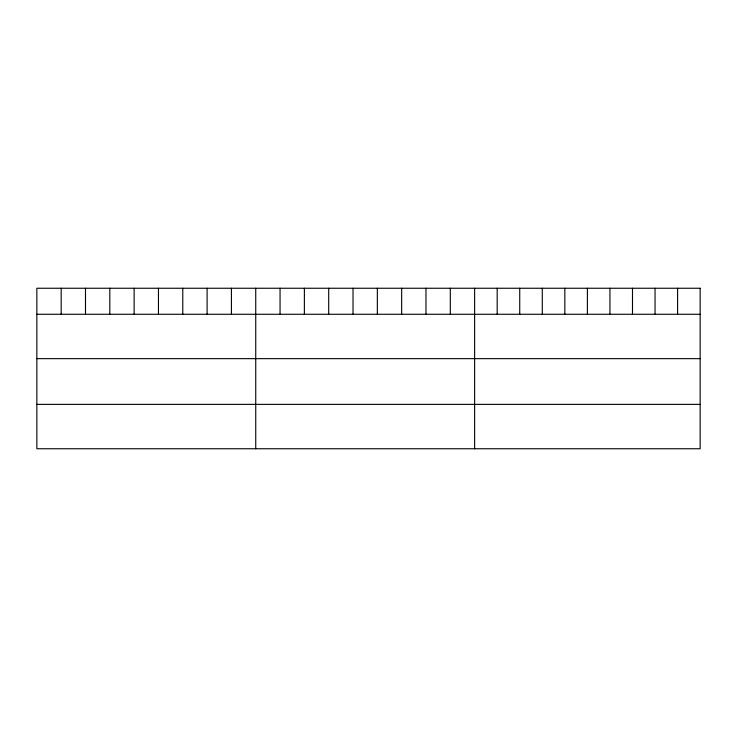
<?xml version="1.0" encoding="UTF-8"?>
<svg xmlns="http://www.w3.org/2000/svg" width="737" height="737" viewBox="0 0 737 737"><rect width="100%" height="100%" fill="white"/><g stroke="black" fill="none" stroke-linecap="round" stroke-linejoin="round"><path stroke-width="1.11" d="M36.85 314.275L700.15 314.275M36.85 358.652L700.15 358.652M36.85 404.373L700.15 404.373M677.598 288.25L677.598 314.275M655.046 288.25L655.046 314.275M632.493 288.25L632.493 314.275M609.941 288.25L609.941 314.275M587.389 288.25L587.389 314.275M564.837 288.25L564.837 314.275M542.285 288.25L542.285 314.275M519.732 288.25L519.732 314.275M497.18 288.25L497.18 314.275M474.628 288.25L474.628 448.75M450.307 288.25L450.307 314.275M425.986 288.25L425.986 314.275M401.665 288.25L401.665 314.275M377.344 288.25L377.344 314.275M353.023 288.25L353.023 314.275M328.702 288.25L328.702 314.275M304.381 288.25L304.381 314.275M280.06 288.25L280.06 314.275M255.739 288.25L255.739 448.75M231.418 288.25L231.418 314.275M207.097 288.25L207.097 314.275M182.776 288.25L182.776 314.275M158.455 288.25L158.455 314.275M134.134 288.25L134.134 314.275M109.813 288.25L109.813 314.275M85.492 288.25L85.492 314.275M61.171 288.25L61.171 314.275M700.15 288.25L36.85 288.25L36.85 448.75L700.15 448.75L700.15 288.25"/></g></svg>
